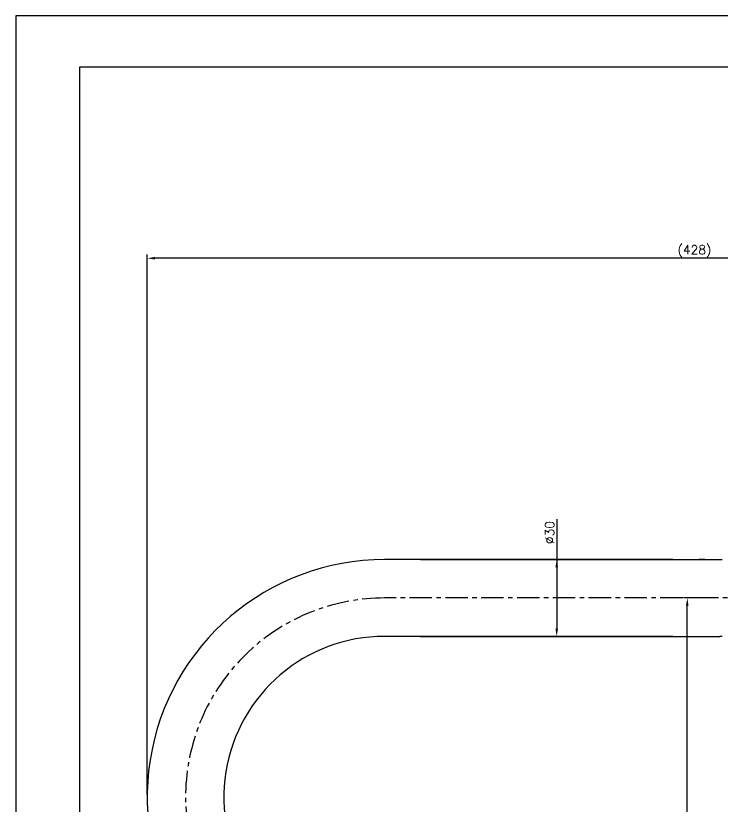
# Model space of a CAD drawing. Extents: x 19044 to 19885, y -10133 to -9539.
# Drawn here: x 19044 to 19320.1, y -9848 to -9538.9 of the extents above; entities that cross this region are included whole.
import ezdxf

# ---------------------------------------------------------------- set-up
doc = ezdxf.new("R2010")
doc.units = 0
doc.header["$LTSCALE"] = 7
doc.header["$MEASUREMENT"] = 0
doc.linetypes.add('CENTER', pattern=[2, 1.25, -0.25, 0.25, -0.25])
doc.layers.get('0').update_dxf_attribs({"color": 2, "linetype": 'CONTINUOUS'})
for name, color, linetype in [('CL', 1, 'CENTER'), ('D', 2, 'CONTINUOUS'), ('DWG', 7, 'CONTINUOUS'), ('TXT', 4, 'CONTINUOUS')]:
    doc.layers.add(name, color=color, linetype=linetype)
doc.styles.add('GHS', font='ROMANS.shx', dxfattribs={"bigfont": 'GHS.shx'})

# ---------------------------------------------------------------- blocks, each defined once
blk = doc.blocks.new('BORDER')
for p, q in [((1, 1), (0, 1)), ((0, 1), (0, 0))]:
    blk.add_line(p, q)
blk = doc.blocks.new('A$C57544C0A')
at = {"color": 7, "linetype": 'Continuous'}
for p, q in [((5.53, 135.84), (-107.17, 135.84)), ((5.53, 105.84), (-107.17, 105.84))]:
    blk.add_line(p, q, dxfattribs=at)
for radius, end in [(92.8, 252.1222), (62.8, 251.9875)]:
    blk.add_arc((-107.17, 43.04), radius, 90, end, dxfattribs=at)
at = {"layer": 'CL', "color": 1}
blk.add_line((65.33, 120.84), (-107.07, 120.84), dxfattribs=at)
at = {"layer": 'CL', "linetype": 'CENTER'}
blk.add_arc((-107.17, 43.04), 77.8, 90, 252.0136, dxfattribs=at)
at = {"layer": 'D'}
for p, q in [((-39.91, 151.67), (-39.91, 108.84)), ((17.95, 135.84), (15.79, 135.84))]:
    blk.add_line(p, q, dxfattribs=at)
for points in [[(-40.41, 132.84), (-39.41, 132.84), (-39.91, 135.84)], [(-40.41, 108.84), (-39.41, 108.84), (-39.91, 105.84)]]:
    blk.add_solid(points, dxfattribs=at)
at = {"layer": 'DWG'}
for p, q in [((-93.17, 135.84), (23.89, 135.84)), ((-93.17, 105.84), (23.89, 105.84))]:
    blk.add_line(p, q, dxfattribs=at)
for centre, start, end in [((23.89, 145.84), 270, 275.0133), ((23.89, 95.84), 84.9867, 90)]:
    blk.add_arc(centre, 10, start, end, dxfattribs=at)
at = {"layer": 'D', "insert": (-42.66, 146.4), "char_height": 3.5, "attachment_point": 5, "rotation": 90, "style": 'GHS'}
blk.add_mtext('\\A1;%%C30', dxfattribs=at)

msp = doc.modelspace()

# ---------------------------------------------------------------- linework, layer by layer
at = {"layer": 'D'}
for p, q in [((19095.35, -9843.38), (19095.35, -9632.25)), ((19520.15, -9633.75), (19098.35, -9633.75)), ((19313.32, -9766.58), (19304.95, -9766.58)), ((19306.45, -9947.61), (19306.45, -9769.58))]:
    msp.add_line(p, q, dxfattribs=at)
for points in [[(19098.35, -9633.25), (19098.35, -9634.25), (19095.35, -9633.75)], [(19305.95, -9769.58), (19306.95, -9769.58), (19306.45, -9766.58)]]:
    msp.add_solid(points, dxfattribs=at)
at = {"layer": 'TXT'}
for p, q in [((19069, -9558.94), (19855, -9558.94)), ((19069, -10112.94), (19069, -9558.94))]:
    msp.add_line(p, q, dxfattribs=at)

# ---------------------------------------------------------------- block references
at = {"xscale": 841, "yscale": 594, "zscale": 841}
msp.add_blockref('BORDER', (19044, -10132.94), dxfattribs=at)
at = {"layer": 'D'}
msp.add_blockref('A$C57544C0A', (19295.32, -9887.42), dxfattribs=at)

# ---------------------------------------------------------------- texts
at = {"layer": 'D', "insert": (19309.25, -9631), "char_height": 3.5, "attachment_point": 5, "style": 'GHS'}
msp.add_mtext('\\A1;(428)', dxfattribs=at)

doc.saveas('drawing.dxf')
